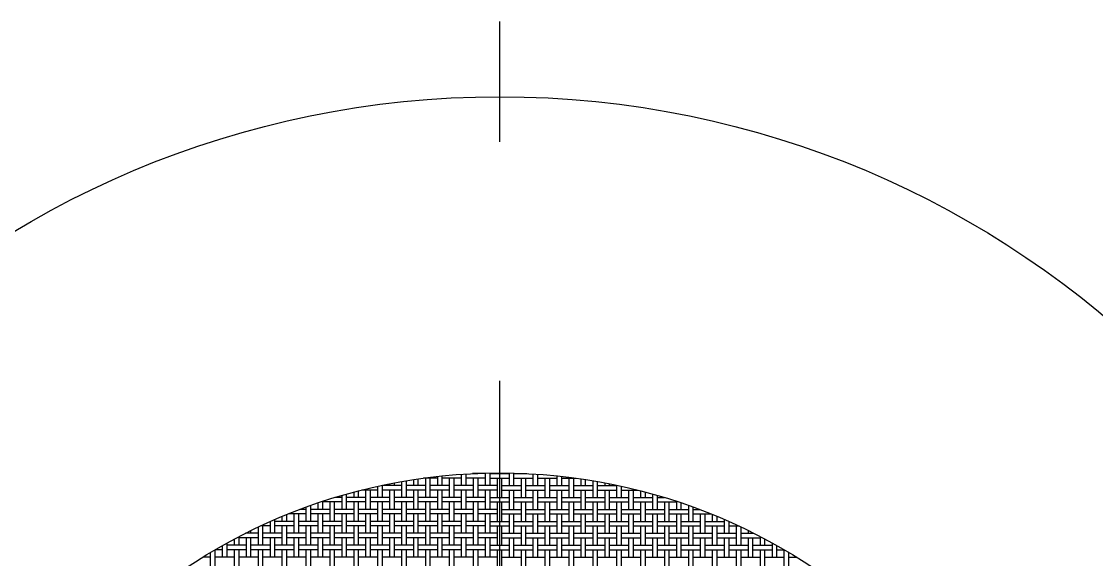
# Model space of a CAD drawing. Extents: x 0.5 to 85.8, y 0 to 73.
# Drawn here: x 21.22 to 49.78, y 58.72 to 73.03 of the extents above; entities that cross this region are included whole.
import ezdxf

# ---------------------------------------------------------------- set-up
doc = ezdxf.new("R2010")
doc.units = 0
doc.linetypes.add('CENTER', pattern=[50.8, 31.75, -6.35, 6.35, -6.35])
doc.layers.get('0').update_dxf_attribs({"linetype": 'CONTINUOUS'})
doc.layers.add('CENTER', color=1, linetype='CENTER')

msp = doc.modelspace()

# ---------------------------------------------------------------- linework, layer by layer
at = {"color": 7, "linetype": 'CONTINUOUS'}
for p, q in [((31.642, 60.69), (31.642, 60.851)), ((31.762, 60.69), (31.762, 60.869)), ((32.277, 60.888), (31.898, 60.888)), ((31.96, 60.373), (31.96, 60.888)), ((32.08, 60.373), (32.08, 60.888)), ((32.277, 60.69), (32.277, 60.935)), ((32.397, 60.69), (32.397, 60.947)), ((32.912, 60.888), (32.397, 60.888)), ((32.595, 60.373), (32.595, 60.888)), ((32.715, 60.373), (32.715, 60.888)), ((32.912, 60.69), (32.912, 60.991)), ((33.032, 60.69), (33.032, 60.999)), ((33.547, 60.888), (33.032, 60.888)), ((33.547, 61.008), (33.2, 61.008)), ((33.23, 61.008), (33.23, 61.009)), ((33.23, 60.373), (33.23, 60.888)), ((33.35, 61.008), (33.35, 61.014)), ((33.35, 60.373), (33.35, 60.888)), ((33.547, 60.69), (33.547, 61.021)), ((33.667, 60.69), (33.667, 61.023)), ((33.667, 61.008), (34.182, 61.008)), ((33.667, 60.888), (34.182, 60.888)), ((33.865, 61.008), (33.865, 61.025)), ((33.865, 60.373), (33.865, 60.888)), ((33.985, 61.008), (33.985, 61.025)), ((33.985, 60.373), (33.985, 60.888)), ((34.182, 60.69), (34.182, 61.023)), ((34.302, 60.69), (34.302, 61.021)), ((34.302, 61.008), (34.649, 61.008)), ((34.302, 60.888), (34.817, 60.888)), ((34.5, 61.008), (34.5, 61.014)), ((34.5, 60.373), (34.5, 60.888)), ((34.62, 61.008), (34.62, 61.009)), ((34.62, 60.373), (34.62, 60.888)), ((34.817, 60.69), (34.817, 60.999)), ((34.937, 60.69), (34.937, 60.991)), ((34.937, 60.888), (35.452, 60.888)), ((35.135, 60.373), (35.135, 60.888)), ((35.255, 60.373), (35.255, 60.888)), ((35.452, 60.69), (35.452, 60.947)), ((35.572, 60.69), (35.572, 60.935)), ((35.572, 60.888), (35.951, 60.888)), ((35.77, 60.373), (35.77, 60.888)), ((35.89, 60.373), (35.89, 60.888)), ((36.087, 60.69), (36.087, 60.869)), ((36.207, 60.69), (36.207, 60.851)), ((30.175, 60.373), (30.175, 60.549)), ((30.69, 60.57), (30.258, 60.57)), ((30.372, 60.055), (30.372, 60.57)), ((30.492, 60.055), (30.492, 60.57)), ((30.69, 60.373), (30.69, 60.672)), ((30.81, 60.373), (30.81, 60.698)), ((31.325, 60.69), (30.81, 60.69)), ((31.325, 60.57), (30.81, 60.57)), ((31.007, 60.69), (31.007, 60.739)), ((31.007, 60.055), (31.007, 60.57)), ((31.127, 60.69), (31.127, 60.762)), ((31.127, 60.055), (31.127, 60.57)), ((31.325, 60.373), (31.325, 60.798)), ((31.445, 60.373), (31.445, 60.819)), ((31.96, 60.69), (31.445, 60.69)), ((31.96, 60.57), (31.445, 60.57)), ((31.642, 60.055), (31.642, 60.57)), ((31.762, 60.055), (31.762, 60.57)), ((32.595, 60.69), (32.08, 60.69)), ((32.595, 60.57), (32.08, 60.57)), ((32.277, 60.055), (32.277, 60.57)), ((32.397, 60.055), (32.397, 60.57)), ((33.23, 60.69), (32.715, 60.69)), ((33.23, 60.57), (32.715, 60.57)), ((32.912, 60.055), (32.912, 60.57)), ((33.032, 60.055), (33.032, 60.57)), ((33.865, 60.69), (33.35, 60.69)), ((33.865, 60.57), (33.35, 60.57)), ((33.547, 60.055), (33.547, 60.57)), ((33.667, 60.055), (33.667, 60.57)), ((33.985, 60.69), (34.5, 60.69)), ((33.985, 60.57), (34.5, 60.57)), ((34.182, 60.055), (34.182, 60.57)), ((34.302, 60.055), (34.302, 60.57)), ((34.62, 60.69), (35.135, 60.69)), ((34.62, 60.57), (35.135, 60.57)), ((34.817, 60.055), (34.817, 60.57)), ((34.937, 60.055), (34.937, 60.57)), ((35.255, 60.69), (35.77, 60.69)), ((35.255, 60.57), (35.77, 60.57)), ((35.452, 60.055), (35.452, 60.57)), ((35.572, 60.055), (35.572, 60.57)), ((35.89, 60.69), (36.405, 60.69)), ((35.89, 60.57), (36.405, 60.57)), ((36.087, 60.055), (36.087, 60.57)), ((36.207, 60.055), (36.207, 60.57)), ((36.405, 60.373), (36.405, 60.819)), ((36.525, 60.373), (36.525, 60.798)), ((36.525, 60.69), (37.04, 60.69)), ((36.525, 60.57), (37.04, 60.57)), ((36.722, 60.69), (36.722, 60.762)), ((36.722, 60.055), (36.722, 60.57)), ((36.842, 60.69), (36.842, 60.739)), ((36.842, 60.055), (36.842, 60.57)), ((37.04, 60.373), (37.04, 60.698)), ((37.16, 60.373), (37.16, 60.672)), ((37.16, 60.57), (37.591, 60.57)), ((37.357, 60.055), (37.357, 60.57)), ((37.477, 60.055), (37.477, 60.57)), ((37.675, 60.373), (37.675, 60.549)), ((29.222, 60.055), (29.222, 60.269)), ((29.737, 60.373), (29.549, 60.373)), ((29.737, 60.055), (29.737, 60.429)), ((29.857, 60.055), (29.857, 60.463)), ((30.372, 60.373), (29.857, 60.373)), ((30.055, 60.373), (30.055, 60.518)), ((31.007, 60.373), (30.492, 60.373)), ((31.642, 60.373), (31.127, 60.373)), ((32.277, 60.373), (31.762, 60.373)), ((32.912, 60.373), (32.397, 60.373)), ((33.547, 60.373), (33.032, 60.373)), ((33.667, 60.373), (34.182, 60.373)), ((34.302, 60.373), (34.817, 60.373)), ((34.937, 60.373), (35.452, 60.373)), ((35.572, 60.373), (36.087, 60.373)), ((36.207, 60.373), (36.722, 60.373)), ((36.842, 60.373), (37.357, 60.373)), ((37.477, 60.373), (37.992, 60.373)), ((37.795, 60.373), (37.795, 60.518)), ((37.992, 60.055), (37.992, 60.463)), ((38.112, 60.055), (38.112, 60.429)), ((38.112, 60.373), (38.301, 60.373)), ((38.627, 60.055), (38.627, 60.269)), ((28.785, 60.055), (28.618, 60.055)), ((28.785, 59.738), (28.785, 60.117)), ((28.905, 59.738), (28.905, 60.16)), ((29.42, 60.055), (28.905, 60.055)), ((29.102, 60.055), (29.102, 60.229)), ((29.737, 60.253), (29.222, 60.253)), ((29.42, 59.738), (29.42, 60.253)), ((29.54, 59.738), (29.54, 60.253)), ((30.055, 60.055), (29.54, 60.055)), ((30.372, 60.253), (29.857, 60.253)), ((30.055, 59.738), (30.055, 60.253)), ((30.175, 59.738), (30.175, 60.253)), ((30.69, 60.055), (30.175, 60.055)), ((31.007, 60.253), (30.492, 60.253)), ((30.69, 59.738), (30.69, 60.253)), ((30.81, 59.738), (30.81, 60.253)), ((31.325, 60.055), (30.81, 60.055)), ((31.642, 60.253), (31.127, 60.253)), ((31.325, 59.738), (31.325, 60.253)), ((31.445, 59.738), (31.445, 60.253)), ((31.96, 60.055), (31.445, 60.055)), ((32.277, 60.253), (31.762, 60.253)), ((31.96, 59.738), (31.96, 60.253)), ((32.08, 59.738), (32.08, 60.253)), ((32.595, 60.055), (32.08, 60.055)), ((32.912, 60.253), (32.397, 60.253)), ((32.595, 59.738), (32.595, 60.253)), ((32.715, 59.738), (32.715, 60.253)), ((33.23, 60.055), (32.715, 60.055)), ((33.547, 60.253), (33.032, 60.253)), ((33.23, 59.738), (33.23, 60.253)), ((33.35, 59.738), (33.35, 60.253)), ((33.865, 60.055), (33.35, 60.055)), ((33.667, 60.253), (34.182, 60.253)), ((33.865, 59.738), (33.865, 60.253)), ((33.985, 59.738), (33.985, 60.253)), ((33.985, 60.055), (34.5, 60.055)), ((34.302, 60.253), (34.817, 60.253)), ((34.5, 59.738), (34.5, 60.253)), ((34.62, 59.738), (34.62, 60.253)), ((34.62, 60.055), (35.135, 60.055)), ((34.937, 60.253), (35.452, 60.253)), ((35.135, 59.738), (35.135, 60.253)), ((35.255, 59.738), (35.255, 60.253)), ((35.255, 60.055), (35.77, 60.055)), ((35.572, 60.253), (36.087, 60.253)), ((35.77, 59.738), (35.77, 60.253)), ((35.89, 59.738), (35.89, 60.253)), ((35.89, 60.055), (36.405, 60.055)), ((36.207, 60.253), (36.722, 60.253)), ((36.405, 59.738), (36.405, 60.253)), ((36.525, 59.738), (36.525, 60.253)), ((36.525, 60.055), (37.04, 60.055)), ((36.842, 60.253), (37.357, 60.253)), ((37.04, 59.738), (37.04, 60.253)), ((37.16, 59.738), (37.16, 60.253)), ((37.16, 60.055), (37.675, 60.055)), ((37.477, 60.253), (37.992, 60.253)), ((37.675, 59.738), (37.675, 60.253)), ((37.795, 59.738), (37.795, 60.253)), ((37.795, 60.055), (38.31, 60.055)), ((38.112, 60.253), (38.627, 60.253)), ((38.31, 59.738), (38.31, 60.253)), ((38.43, 59.738), (38.43, 60.253)), ((38.43, 60.055), (38.945, 60.055)), ((38.747, 60.055), (38.747, 60.229)), ((38.945, 59.738), (38.945, 60.16)), ((39.065, 59.738), (39.065, 60.117)), ((39.065, 60.055), (39.231, 60.055)), ((27.832, 59.42), (27.832, 59.732)), ((27.952, 59.42), (27.952, 59.785)), ((28.467, 59.738), (27.952, 59.738)), ((28.15, 59.738), (28.15, 59.869)), ((28.27, 59.738), (28.27, 59.919)), ((28.785, 59.935), (28.311, 59.935)), ((28.467, 59.42), (28.467, 59.935)), ((28.587, 59.42), (28.587, 59.935)), ((29.102, 59.738), (28.587, 59.738)), ((29.42, 59.935), (28.905, 59.935)), ((29.102, 59.42), (29.102, 59.935)), ((29.222, 59.42), (29.222, 59.935)), ((29.737, 59.738), (29.222, 59.738)), ((30.055, 59.935), (29.54, 59.935)), ((29.737, 59.42), (29.737, 59.935)), ((29.857, 59.42), (29.857, 59.935)), ((30.372, 59.738), (29.857, 59.738)), ((30.69, 59.935), (30.175, 59.935)), ((30.372, 59.42), (30.372, 59.935)), ((30.492, 59.42), (30.492, 59.935)), ((31.007, 59.738), (30.492, 59.738)), ((31.325, 59.935), (30.81, 59.935)), ((31.007, 59.42), (31.007, 59.935)), ((31.127, 59.42), (31.127, 59.935)), ((31.642, 59.738), (31.127, 59.738)), ((31.96, 59.935), (31.445, 59.935)), ((31.642, 59.42), (31.642, 59.935)), ((31.762, 59.42), (31.762, 59.935)), ((32.277, 59.738), (31.762, 59.738)), ((32.595, 59.935), (32.08, 59.935)), ((32.277, 59.42), (32.277, 59.935)), ((32.397, 59.42), (32.397, 59.935)), ((32.912, 59.738), (32.397, 59.738)), ((33.23, 59.935), (32.715, 59.935)), ((32.912, 59.42), (32.912, 59.935)), ((33.032, 59.42), (33.032, 59.935)), ((33.547, 59.738), (33.032, 59.738)), ((33.865, 59.935), (33.35, 59.935)), ((33.547, 59.42), (33.547, 59.935)), ((33.667, 59.42), (33.667, 59.935)), ((33.667, 59.738), (34.182, 59.738)), ((33.985, 59.935), (34.5, 59.935)), ((34.182, 59.42), (34.182, 59.935)), ((34.302, 59.42), (34.302, 59.935)), ((34.302, 59.738), (34.817, 59.738)), ((34.62, 59.935), (35.135, 59.935)), ((34.817, 59.42), (34.817, 59.935)), ((34.937, 59.42), (34.937, 59.935)), ((34.937, 59.738), (35.452, 59.738)), ((35.255, 59.935), (35.77, 59.935)), ((35.452, 59.42), (35.452, 59.935)), ((35.572, 59.42), (35.572, 59.935)), ((35.572, 59.738), (36.087, 59.738)), ((35.89, 59.935), (36.405, 59.935)), ((36.087, 59.42), (36.087, 59.935)), ((36.207, 59.42), (36.207, 59.935)), ((36.207, 59.738), (36.722, 59.738)), ((36.525, 59.935), (37.04, 59.935)), ((36.722, 59.42), (36.722, 59.935)), ((36.842, 59.42), (36.842, 59.935)), ((36.842, 59.738), (37.357, 59.738)), ((37.16, 59.935), (37.675, 59.935)), ((37.357, 59.42), (37.357, 59.935)), ((37.477, 59.42), (37.477, 59.935)), ((37.477, 59.738), (37.992, 59.738)), ((37.795, 59.935), (38.31, 59.935)), ((37.992, 59.42), (37.992, 59.935)), ((38.112, 59.42), (38.112, 59.935)), ((38.112, 59.738), (38.627, 59.738)), ((38.43, 59.935), (38.945, 59.935)), ((38.627, 59.42), (38.627, 59.935)), ((38.747, 59.42), (38.747, 59.935)), ((38.747, 59.738), (39.262, 59.738)), ((39.065, 59.935), (39.538, 59.935)), ((39.262, 59.42), (39.262, 59.935)), ((39.382, 59.42), (39.382, 59.935)), ((39.382, 59.738), (39.897, 59.738)), ((39.58, 59.738), (39.58, 59.919)), ((39.7, 59.738), (39.7, 59.869)), ((39.897, 59.42), (39.897, 59.785)), ((40.017, 59.42), (40.017, 59.732)), ((27.515, 59.42), (27.174, 59.42)), ((27.197, 59.42), (27.197, 59.432)), ((27.317, 59.42), (27.317, 59.492)), ((27.515, 59.103), (27.515, 59.587)), ((27.832, 59.618), (27.581, 59.618)), ((27.635, 59.103), (27.635, 59.618)), ((28.15, 59.42), (27.635, 59.42)), ((28.467, 59.618), (27.952, 59.618)), ((28.15, 59.103), (28.15, 59.618)), ((28.27, 59.103), (28.27, 59.618)), ((28.785, 59.42), (28.27, 59.42)), ((29.102, 59.618), (28.587, 59.618)), ((28.785, 59.103), (28.785, 59.618)), ((28.905, 59.103), (28.905, 59.618)), ((29.42, 59.42), (28.905, 59.42)), ((29.737, 59.618), (29.222, 59.618)), ((29.42, 59.103), (29.42, 59.618)), ((29.54, 59.103), (29.54, 59.618)), ((30.055, 59.42), (29.54, 59.42)), ((30.372, 59.618), (29.857, 59.618)), ((30.055, 59.103), (30.055, 59.618)), ((30.175, 59.103), (30.175, 59.618)), ((30.69, 59.42), (30.175, 59.42)), ((31.007, 59.618), (30.492, 59.618)), ((30.69, 59.103), (30.69, 59.618)), ((30.81, 59.103), (30.81, 59.618)), ((31.325, 59.42), (30.81, 59.42)), ((31.642, 59.618), (31.127, 59.618)), ((31.325, 59.103), (31.325, 59.618)), ((31.445, 59.103), (31.445, 59.618)), ((31.96, 59.42), (31.445, 59.42)), ((32.277, 59.618), (31.762, 59.618)), ((31.96, 59.103), (31.96, 59.618)), ((32.08, 59.103), (32.08, 59.618)), ((32.595, 59.42), (32.08, 59.42)), ((32.912, 59.618), (32.397, 59.618)), ((32.595, 59.103), (32.595, 59.618)), ((32.715, 59.103), (32.715, 59.618)), ((33.23, 59.42), (32.715, 59.42)), ((33.547, 59.618), (33.032, 59.618)), ((33.23, 59.103), (33.23, 59.618)), ((33.35, 59.103), (33.35, 59.618)), ((33.865, 59.42), (33.35, 59.42)), ((33.667, 59.618), (34.182, 59.618)), ((33.865, 59.103), (33.865, 59.618)), ((33.985, 59.103), (33.985, 59.618)), ((33.985, 59.42), (34.5, 59.42)), ((34.302, 59.618), (34.817, 59.618)), ((34.5, 59.103), (34.5, 59.618)), ((34.62, 59.103), (34.62, 59.618)), ((34.62, 59.42), (35.135, 59.42)), ((34.937, 59.618), (35.452, 59.618)), ((35.135, 59.103), (35.135, 59.618)), ((35.255, 59.103), (35.255, 59.618)), ((35.255, 59.42), (35.77, 59.42)), ((35.572, 59.618), (36.087, 59.618)), ((35.77, 59.103), (35.77, 59.618)), ((35.89, 59.103), (35.89, 59.618)), ((35.89, 59.42), (36.405, 59.42)), ((36.207, 59.618), (36.722, 59.618)), ((36.405, 59.103), (36.405, 59.618)), ((36.525, 59.103), (36.525, 59.618)), ((36.525, 59.42), (37.04, 59.42)), ((36.842, 59.618), (37.357, 59.618)), ((37.04, 59.103), (37.04, 59.618)), ((37.16, 59.103), (37.16, 59.618)), ((37.16, 59.42), (37.675, 59.42)), ((37.477, 59.618), (37.992, 59.618)), ((37.675, 59.103), (37.675, 59.618)), ((37.795, 59.103), (37.795, 59.618)), ((37.795, 59.42), (38.31, 59.42)), ((38.112, 59.618), (38.627, 59.618)), ((38.31, 59.103), (38.31, 59.618)), ((38.43, 59.103), (38.43, 59.618)), ((38.43, 59.42), (38.945, 59.42)), ((38.747, 59.618), (39.262, 59.618)), ((38.945, 59.103), (38.945, 59.618)), ((39.065, 59.103), (39.065, 59.618)), ((39.065, 59.42), (39.58, 59.42)), ((39.382, 59.618), (39.897, 59.618)), ((39.58, 59.103), (39.58, 59.618)), ((39.7, 59.103), (39.7, 59.618)), ((39.7, 59.42), (40.215, 59.42)), ((40.017, 59.618), (40.269, 59.618)), ((40.215, 59.103), (40.215, 59.618)), ((40.335, 59.103), (40.335, 59.587)), ((40.335, 59.42), (40.676, 59.42)), ((40.532, 59.42), (40.532, 59.492)), ((40.652, 59.42), (40.652, 59.432)), ((26.682, 58.785), (26.682, 59.161)), ((26.88, 59.103), (26.88, 59.268)), ((27, 59.103), (27, 59.331)), ((27.515, 59.3), (27, 59.3)), ((27.197, 58.785), (27.197, 59.3)), ((27.317, 58.785), (27.317, 59.3)), ((28.15, 59.3), (27.635, 59.3)), ((27.832, 58.785), (27.832, 59.3)), ((27.952, 58.785), (27.952, 59.3)), ((28.785, 59.3), (28.27, 59.3)), ((28.467, 58.785), (28.467, 59.3)), ((28.587, 58.785), (28.587, 59.3)), ((29.42, 59.3), (28.905, 59.3)), ((29.102, 58.785), (29.102, 59.3)), ((29.222, 58.785), (29.222, 59.3)), ((30.055, 59.3), (29.54, 59.3)), ((29.737, 58.785), (29.737, 59.3)), ((29.857, 58.785), (29.857, 59.3)), ((30.69, 59.3), (30.175, 59.3)), ((30.372, 58.785), (30.372, 59.3)), ((30.492, 58.785), (30.492, 59.3)), ((31.325, 59.3), (30.81, 59.3)), ((31.007, 58.785), (31.007, 59.3)), ((31.127, 58.785), (31.127, 59.3)), ((31.96, 59.3), (31.445, 59.3)), ((31.642, 58.785), (31.642, 59.3)), ((31.762, 58.785), (31.762, 59.3)), ((32.595, 59.3), (32.08, 59.3)), ((32.277, 58.785), (32.277, 59.3)), ((32.397, 58.785), (32.397, 59.3)), ((33.23, 59.3), (32.715, 59.3)), ((32.912, 58.785), (32.912, 59.3)), ((33.032, 58.785), (33.032, 59.3)), ((33.865, 59.3), (33.35, 59.3)), ((33.547, 58.785), (33.547, 59.3)), ((33.667, 58.785), (33.667, 59.3)), ((33.985, 59.3), (34.5, 59.3)), ((34.182, 58.785), (34.182, 59.3)), ((34.302, 58.785), (34.302, 59.3)), ((34.62, 59.3), (35.135, 59.3)), ((34.817, 58.785), (34.817, 59.3)), ((34.937, 58.785), (34.937, 59.3)), ((35.255, 59.3), (35.77, 59.3)), ((35.452, 58.785), (35.452, 59.3)), ((35.572, 58.785), (35.572, 59.3)), ((35.89, 59.3), (36.405, 59.3)), ((36.087, 58.785), (36.087, 59.3)), ((36.207, 58.785), (36.207, 59.3)), ((36.525, 59.3), (37.04, 59.3)), ((36.722, 58.785), (36.722, 59.3)), ((36.842, 58.785), (36.842, 59.3)), ((37.16, 59.3), (37.675, 59.3)), ((37.357, 58.785), (37.357, 59.3)), ((37.477, 58.785), (37.477, 59.3)), ((37.795, 59.3), (38.31, 59.3)), ((37.992, 58.785), (37.992, 59.3)), ((38.112, 58.785), (38.112, 59.3)), ((38.43, 59.3), (38.945, 59.3)), ((38.627, 58.785), (38.627, 59.3)), ((38.747, 58.785), (38.747, 59.3)), ((39.065, 59.3), (39.58, 59.3)), ((39.262, 58.785), (39.262, 59.3)), ((39.382, 58.785), (39.382, 59.3)), ((39.7, 59.3), (40.215, 59.3)), ((39.897, 58.785), (39.897, 59.3)), ((40.017, 58.785), (40.017, 59.3)), ((40.335, 59.3), (40.85, 59.3)), ((40.532, 58.785), (40.532, 59.3)), ((40.652, 58.785), (40.652, 59.3)), ((40.85, 59.103), (40.85, 59.331)), ((40.97, 59.103), (40.97, 59.268)), ((41.167, 58.785), (41.167, 59.161)), ((26.245, 58.468), (26.245, 58.91)), ((26.365, 58.468), (26.365, 58.983)), ((26.562, 58.983), (26.368, 58.983)), ((26.562, 58.785), (26.562, 59.094)), ((27.197, 59.103), (26.682, 59.103)), ((27.197, 58.983), (26.682, 58.983)), ((26.88, 58.468), (26.88, 58.983)), ((27, 58.468), (27, 58.983)), ((27.832, 59.103), (27.317, 59.103)), ((27.832, 58.983), (27.317, 58.983)), ((27.515, 58.468), (27.515, 58.983)), ((27.635, 58.468), (27.635, 58.983)), ((28.467, 59.103), (27.952, 59.103)), ((28.467, 58.983), (27.952, 58.983)), ((28.15, 58.468), (28.15, 58.983)), ((28.27, 58.468), (28.27, 58.983)), ((29.102, 59.103), (28.587, 59.103)), ((29.102, 58.983), (28.587, 58.983)), ((28.785, 58.468), (28.785, 58.983)), ((28.905, 58.468), (28.905, 58.983)), ((29.737, 59.103), (29.222, 59.103)), ((29.737, 58.983), (29.222, 58.983)), ((29.42, 58.468), (29.42, 58.983)), ((29.54, 58.468), (29.54, 58.983)), ((30.372, 59.103), (29.857, 59.103)), ((30.372, 58.983), (29.857, 58.983)), ((30.055, 58.468), (30.055, 58.983)), ((30.175, 58.468), (30.175, 58.983)), ((31.007, 59.103), (30.492, 59.103)), ((31.007, 58.983), (30.492, 58.983)), ((30.69, 58.468), (30.69, 58.983)), ((30.81, 58.468), (30.81, 58.983)), ((31.642, 59.103), (31.127, 59.103)), ((31.642, 58.983), (31.127, 58.983)), ((31.325, 58.468), (31.325, 58.983)), ((31.445, 58.468), (31.445, 58.983)), ((32.277, 59.103), (31.762, 59.103)), ((32.277, 58.983), (31.762, 58.983)), ((31.96, 58.468), (31.96, 58.983)), ((32.08, 58.468), (32.08, 58.983)), ((32.912, 59.103), (32.397, 59.103)), ((32.912, 58.983), (32.397, 58.983)), ((32.595, 58.468), (32.595, 58.983)), ((32.715, 58.468), (32.715, 58.983)), ((33.547, 59.103), (33.032, 59.103)), ((33.547, 58.983), (33.032, 58.983)), ((33.23, 58.468), (33.23, 58.983)), ((33.35, 58.468), (33.35, 58.983)), ((33.667, 59.103), (34.182, 59.103)), ((33.667, 58.983), (34.182, 58.983)), ((33.865, 58.468), (33.865, 58.983)), ((33.985, 58.468), (33.985, 58.983)), ((34.302, 59.103), (34.817, 59.103)), ((34.302, 58.983), (34.817, 58.983)), ((34.5, 58.468), (34.5, 58.983)), ((34.62, 58.468), (34.62, 58.983)), ((34.937, 59.103), (35.452, 59.103)), ((34.937, 58.983), (35.452, 58.983)), ((35.135, 58.468), (35.135, 58.983)), ((35.255, 58.468), (35.255, 58.983)), ((35.572, 59.103), (36.087, 59.103)), ((35.572, 58.983), (36.087, 58.983)), ((35.77, 58.468), (35.77, 58.983)), ((35.89, 58.468), (35.89, 58.983)), ((36.207, 59.103), (36.722, 59.103)), ((36.207, 58.983), (36.722, 58.983)), ((36.405, 58.468), (36.405, 58.983)), ((36.525, 58.468), (36.525, 58.983)), ((36.842, 59.103), (37.357, 59.103)), ((36.842, 58.983), (37.357, 58.983)), ((37.04, 58.468), (37.04, 58.983)), ((37.16, 58.468), (37.16, 58.983)), ((37.477, 59.103), (37.992, 59.103)), ((37.477, 58.983), (37.992, 58.983)), ((37.675, 58.468), (37.675, 58.983)), ((37.795, 58.468), (37.795, 58.983)), ((38.112, 59.103), (38.627, 59.103)), ((38.112, 58.983), (38.627, 58.983)), ((38.31, 58.468), (38.31, 58.983)), ((38.43, 58.468), (38.43, 58.983)), ((38.747, 59.103), (39.262, 59.103)), ((38.747, 58.983), (39.262, 58.983)), ((38.945, 58.468), (38.945, 58.983)), ((39.065, 58.468), (39.065, 58.983)), ((39.382, 59.103), (39.897, 59.103)), ((39.382, 58.983), (39.897, 58.983)), ((39.58, 58.468), (39.58, 58.983)), ((39.7, 58.468), (39.7, 58.983)), ((40.017, 59.103), (40.532, 59.103)), ((40.017, 58.983), (40.532, 58.983)), ((40.215, 58.468), (40.215, 58.983)), ((40.335, 58.468), (40.335, 58.983)), ((40.652, 59.103), (41.167, 59.103)), ((40.652, 58.983), (41.167, 58.983)), ((40.85, 58.468), (40.85, 58.983)), ((40.97, 58.468), (40.97, 58.983)), ((41.287, 58.785), (41.287, 59.094)), ((41.287, 58.983), (41.481, 58.983)), ((41.485, 58.468), (41.485, 58.983)), ((41.605, 58.468), (41.605, 58.91)), ((26.245, 58.785), (26.039, 58.785)), ((26.047, 58.785), (26.047, 58.79)), ((26.88, 58.785), (26.365, 58.785)), ((27.515, 58.785), (27, 58.785)), ((28.15, 58.785), (27.635, 58.785)), ((28.785, 58.785), (28.27, 58.785)), ((29.42, 58.785), (28.905, 58.785)), ((30.055, 58.785), (29.54, 58.785)), ((30.69, 58.785), (30.175, 58.785)), ((31.325, 58.785), (30.81, 58.785)), ((31.96, 58.785), (31.445, 58.785)), ((32.595, 58.785), (32.08, 58.785)), ((33.23, 58.785), (32.715, 58.785)), ((33.865, 58.785), (33.35, 58.785)), ((33.985, 58.785), (34.5, 58.785)), ((34.62, 58.785), (35.135, 58.785)), ((35.255, 58.785), (35.77, 58.785)), ((35.89, 58.785), (36.405, 58.785)), ((36.525, 58.785), (37.04, 58.785)), ((37.16, 58.785), (37.675, 58.785)), ((37.795, 58.785), (38.31, 58.785)), ((38.43, 58.785), (38.945, 58.785)), ((39.065, 58.785), (39.58, 58.785)), ((39.7, 58.785), (40.215, 58.785)), ((40.335, 58.785), (40.85, 58.785)), ((40.97, 58.785), (41.485, 58.785)), ((41.605, 58.785), (41.81, 58.785)), ((41.802, 58.785), (41.802, 58.79))]:
    msp.add_line(p, q, dxfattribs=at)
for radius in [25, 15]:
    msp.add_circle((33.925, 46.025), radius, dxfattribs=at)
at = {"layer": 'CENTER', "color": 1, "linetype": 'CENTER'}
msp.add_line((33.925, 19.025), (33.925, 73.025), dxfattribs=at)

doc.saveas('drawing.dxf')
